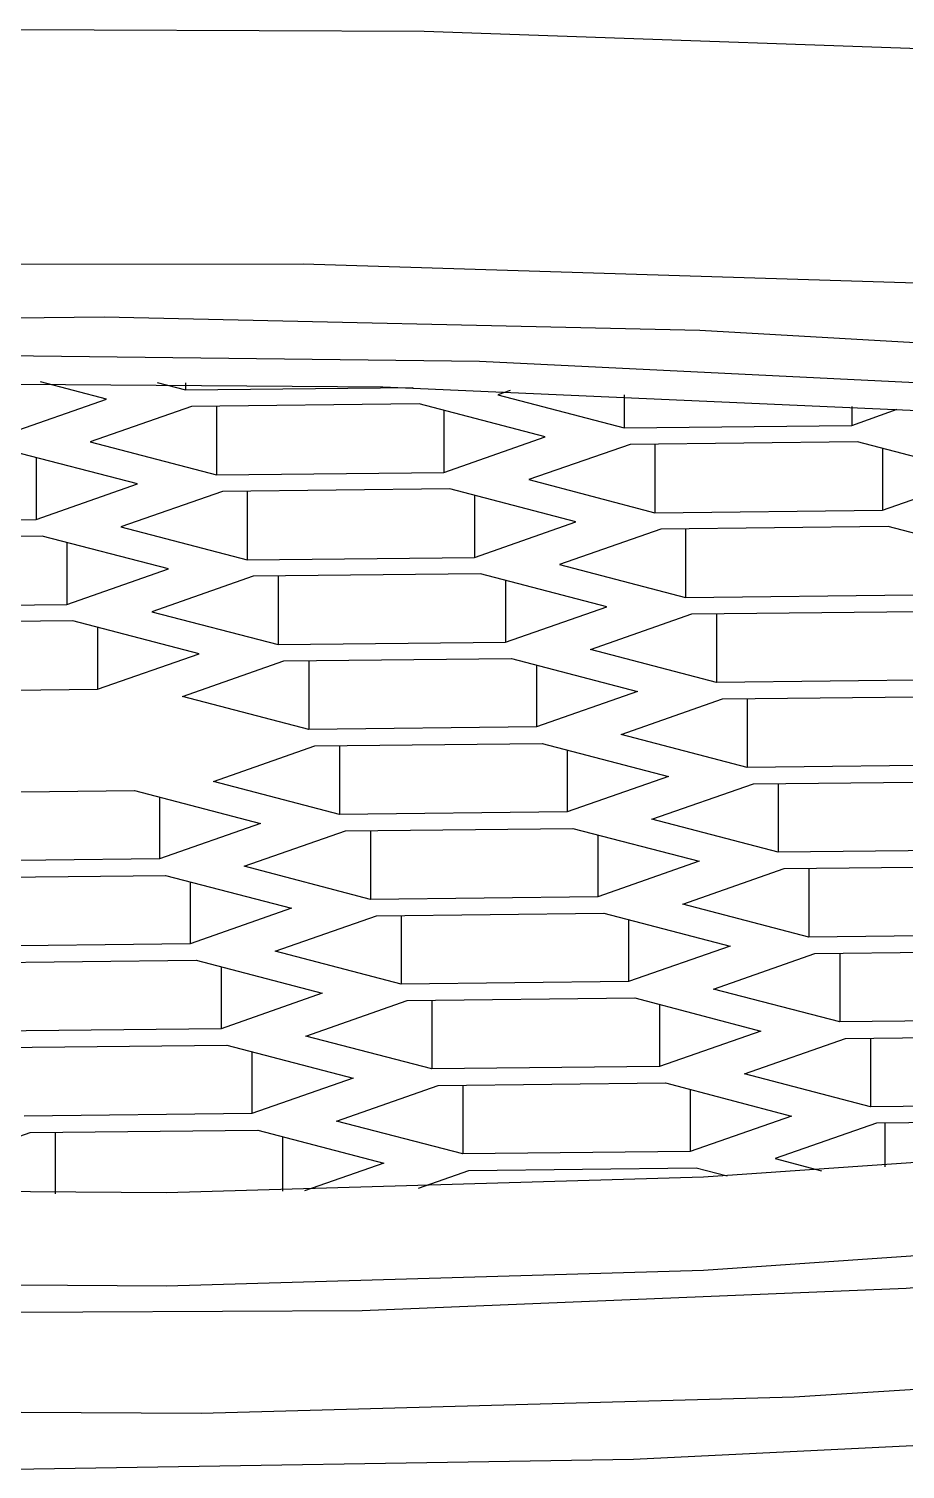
# Model space of a CAD drawing. Extents: x 14808 to 20058, y -13198 to -11680.
# Drawn here: x 19306.915 to 19307.609, y -12034.173 to -12033.034 of the extents above; entities that cross this region are included whole.
import ezdxf

# ---------------------------------------------------------------- set-up
doc = ezdxf.new("R2010")
doc.units = 0
doc.header["$LTSCALE"] = 7
doc.header["$MEASUREMENT"] = 0
doc.layers.add('Layer 5', color=7, linetype='CONTINUOUS')

# ---------------------------------------------------------------- blocks, each defined once
blk = doc.blocks.new('block 97')
at = {"layer": 'Layer 5', "color": 9, "lineweight": 25, "true_color": 0xc4c4c4}
blk.add_lwpolyline([(111.4468, 57.0019), (110.1418, 57.2857), (108.5729, 57.5262), (106.7869, 57.715), (104.8391, 57.848), (102.7886, 57.9196), (100.6974, 57.9286), (98.6296, 57.8742), (96.6473, 57.7584), (94.8104, 57.5841), (93.1761, 57.3574), (91.7932, 57.0852), (90.7032, 56.7752), (89.9404, 56.4369), (89.527, 56.0806), (89.4767, 55.7175), (89.7895, 55.3586), (90.0259, 55.2125)], dxfattribs=at)
blk = doc.blocks.new('block 99')
at = {"layer": 'Layer 5', "color": 9, "lineweight": 25, "true_color": 0xc4c4c4}
for points in [[(110.6144, 56.3376), (109.3797, 56.6043), (107.8907, 56.8289), (106.1944, 57.0039), (104.3457, 57.1231), (102.4048, 57.1831), (100.4328, 57.1817), (98.4932, 57.1197)], [(97.6195, 53.4899), (99.5219, 53.3997), (101.487, 53.37), (103.4507, 53.4017), (105.3496, 53.4941), (107.1239, 53.6436), (108.7155, 53.8455), (110.0742, 54.0935), (111.1553, 54.3801), (111.925, 54.6957), (112.3577, 55.0299), (112.4403, 55.3716), (112.1696, 55.7106), (111.5543, 56.0365), (110.6144, 56.3376)]]:
    blk.add_lwpolyline(points, dxfattribs=at)
blk = doc.blocks.new('block 100')
at = {"layer": 'Layer 5', "color": 9, "lineweight": 25, "true_color": 0xc4c4c4}
for points in [[(109.7814, 56.2412), (108.5832, 56.4975), (107.1273, 56.7097), (105.4668, 56.8703), (103.6609, 56.9736), (101.775, 57.0156), (99.8775, 56.995), (98.0371, 56.9123)], [(98.3272, 53.6305), (100.1813, 53.5575), (102.0816, 53.5471), (103.9592, 53.5988), (105.7458, 53.7118), (107.3774, 53.8813), (108.7954, 54.1011), (109.9475, 54.3636), (110.7922, 54.6599), (111.3, 54.9775), (111.4516, 55.3069), (111.2414, 55.6348), (110.6785, 55.9504), (109.7814, 56.2412)]]:
    blk.add_lwpolyline(points, dxfattribs=at)
blk = doc.blocks.new('block 101')
at = {"layer": 'Layer 5', "color": 9, "lineweight": 25, "true_color": 0xc4c4c4}
blk.add_lwpolyline([(108.7403, 56.2198), (107.6158, 56.4568), (106.2399, 56.6505), (104.6675, 56.7917), (102.9636, 56.8751), (101.1976, 56.8971), (99.442, 56.8572), (97.7691, 56.7566), (96.247, 56.5995), (94.9379, 56.3928), (93.8954, 56.144), (93.1623, 55.8643), (92.866, 55.6707)], dxfattribs=at)
blk = doc.blocks.new('block 102')
at = {"layer": 'Layer 5', "color": 9, "lineweight": 25, "true_color": 0xc4c4c4}
blk.add_lwpolyline([(92.9383, 55.0285), (93.0493, 54.9548), (93.7128, 54.6702), (94.6926, 54.4139), (95.9494, 54.1976), (97.4314, 54.0294), (99.0782, 53.9164), (100.8214, 53.8634), (102.5915, 53.8723), (104.3147, 53.9426), (105.9201, 54.0722), (107.3437, 54.2547), (108.5253, 54.4842), (109.4176, 54.7495), (109.6112, 54.8294)], dxfattribs=at)
blk = doc.blocks.new('block 104')
at = {"layer": 'Layer 5', "color": 9, "lineweight": 25, "true_color": 0xc4c4c4}
blk.add_lwpolyline([(97.6299, 56.6484), (99.2332, 56.7586), (100.9337, 56.8082), (102.657, 56.7958), (104.3271, 56.7214), (105.8726, 56.5884), (107.2245, 56.4024), (108.3234, 56.1716), (109.1227, 55.9063), (109.5871, 55.6176), (109.6953, 55.3186), (109.4438, 55.0223), (108.843, 54.7419), (107.919, 54.489), (106.7125, 54.2747), (105.2759, 54.1094), (103.6726, 53.9991), (101.9721, 53.9488), (100.2481, 53.9612), (98.578, 54.0356)], dxfattribs=at)
blk = doc.blocks.new('block 106')
at = {"layer": 'Layer 5', "color": 9, "lineweight": 25, "true_color": 0xc4c4c4}
blk.add_lwpolyline([(109.6574, 55.5239), (109.4438, 55.3179), (108.843, 55.0375), (107.919, 54.7846), (106.7125, 54.5703), (105.2759, 54.4043), (103.6726, 54.294), (101.9721, 54.2444), (100.2481, 54.2568), (98.578, 54.3312), (97.0332, 54.4642), (95.6813, 54.6502), (94.5817, 54.8811)], dxfattribs=at)
blk = doc.blocks.new('block 133')
at = {"layer": 'Layer 5', "color": 9, "lineweight": 25, "true_color": 0xc4c4c4}
blk.add_lwpolyline([(104.9404, 54.4725), (104.2203, 54.4649)], dxfattribs=at)
blk = doc.blocks.new('block 134')
at = {"layer": 'Layer 5', "color": 9, "lineweight": 25, "true_color": 0xc4c4c4}
blk.add_lwpolyline([(104.2203, 54.4649), (103.8993, 54.3526)], dxfattribs=at)
blk = doc.blocks.new('block 135')
at = {"layer": 'Layer 5', "color": 9, "lineweight": 25, "true_color": 0xc4c4c4}
blk.add_lwpolyline([(103.8993, 54.3526), (104.046, 54.314)], dxfattribs=at)
blk = doc.blocks.new('block 136')
at = {"layer": 'Layer 5', "color": 9, "lineweight": 25, "true_color": 0xc4c4c4}
blk.add_lwpolyline([(103.6498, 54.3236), (103.7477, 54.2981)], dxfattribs=at)
blk = doc.blocks.new('block 137')
at = {"layer": 'Layer 5', "color": 9, "lineweight": 25, "true_color": 0xc4c4c4}
blk.add_lwpolyline([(102.9291, 54.3154), (103.6498, 54.3236)], dxfattribs=at)
blk = doc.blocks.new('block 138')
at = {"layer": 'Layer 5', "color": 9, "lineweight": 25, "true_color": 0xc4c4c4}
blk.add_lwpolyline([(102.77, 54.2596), (102.9291, 54.3154)], dxfattribs=at)
blk = doc.blocks.new('block 195')
at = {"layer": 'Layer 5', "color": 9, "lineweight": 25, "true_color": 0xc4c4c4}
blk.add_lwpolyline([(102.0231, 55.8154), (102.3441, 55.9277)], dxfattribs=at)
blk = doc.blocks.new('block 196')
at = {"layer": 'Layer 5', "color": 9, "lineweight": 25, "true_color": 0xc4c4c4}
blk.add_lwpolyline([(102.4227, 55.7106), (102.0231, 55.8154)], dxfattribs=at)
blk = doc.blocks.new('block 197')
at = {"layer": 'Layer 5', "color": 9, "lineweight": 25, "true_color": 0xc4c4c4}
blk.add_lwpolyline([(103.1434, 55.7189), (102.4227, 55.7106)], dxfattribs=at)
blk = doc.blocks.new('block 198')
at = {"layer": 'Layer 5', "color": 9, "lineweight": 25, "true_color": 0xc4c4c4}
blk.add_lwpolyline([(103.4638, 55.8312), (103.1434, 55.7189)], dxfattribs=at)
blk = doc.blocks.new('block 199')
at = {"layer": 'Layer 5', "color": 9, "lineweight": 25, "true_color": 0xc4c4c4}
blk.add_lwpolyline([(103.0642, 55.9353), (103.4638, 55.8312)], dxfattribs=at)
blk = doc.blocks.new('block 200')
at = {"layer": 'Layer 5', "color": 9, "lineweight": 25, "true_color": 0xc4c4c4}
blk.add_lwpolyline([(102.3441, 55.9277), (103.0642, 55.9353)], dxfattribs=at)
blk = doc.blocks.new('block 201')
at = {"layer": 'Layer 5', "color": 9, "lineweight": 25, "true_color": 0xc4c4c4}
blk.add_lwpolyline([(103.3143, 55.9642), (103.6354, 56.0765)], dxfattribs=at)
blk = doc.blocks.new('block 202')
at = {"layer": 'Layer 5', "color": 9, "lineweight": 25, "true_color": 0xc4c4c4}
blk.add_lwpolyline([(103.7139, 55.8595), (103.3143, 55.9642)], dxfattribs=at)
blk = doc.blocks.new('block 203')
at = {"layer": 'Layer 5', "color": 9, "lineweight": 25, "true_color": 0xc4c4c4}
blk.add_lwpolyline([(104.4339, 55.8677), (103.7139, 55.8595)], dxfattribs=at)
blk = doc.blocks.new('block 206')
at = {"layer": 'Layer 5', "color": 9, "lineweight": 25, "true_color": 0xc4c4c4}
blk.add_lwpolyline([(103.6354, 56.0765), (104.3554, 56.0841)], dxfattribs=at)
blk = doc.blocks.new('block 242')
at = {"layer": 'Layer 5', "color": 9, "lineweight": 25, "true_color": 0xc4c4c4}
blk.add_lwpolyline([(103.4121, 55.6955), (103.7325, 55.8078)], dxfattribs=at)
blk = doc.blocks.new('block 243')
at = {"layer": 'Layer 5', "color": 9, "lineweight": 25, "true_color": 0xc4c4c4}
blk.add_lwpolyline([(103.8111, 55.5907), (103.4121, 55.6955)], dxfattribs=at)
blk = doc.blocks.new('block 244')
at = {"layer": 'Layer 5', "color": 9, "lineweight": 25, "true_color": 0xc4c4c4}
blk.add_lwpolyline([(104.5318, 55.599), (103.8111, 55.5907)], dxfattribs=at)
blk = doc.blocks.new('block 247')
at = {"layer": 'Layer 5', "color": 9, "lineweight": 25, "true_color": 0xc4c4c4}
blk.add_lwpolyline([(103.7325, 55.8078), (104.4532, 55.8154)], dxfattribs=at)
blk = doc.blocks.new('block 265')
at = {"layer": 'Layer 5', "color": 9, "lineweight": 25, "true_color": 0xc4c4c4}
blk.add_lwpolyline([(103.5093, 55.4268), (103.8304, 55.5391)], dxfattribs=at)
blk = doc.blocks.new('block 266')
at = {"layer": 'Layer 5', "color": 9, "lineweight": 25, "true_color": 0xc4c4c4}
blk.add_lwpolyline([(103.9089, 55.3227), (103.5093, 55.4268)], dxfattribs=at)
blk = doc.blocks.new('block 267')
at = {"layer": 'Layer 5', "color": 9, "lineweight": 25, "true_color": 0xc4c4c4}
blk.add_lwpolyline([(104.6289, 55.3303), (103.9089, 55.3227)], dxfattribs=at)
blk = doc.blocks.new('block 270')
at = {"layer": 'Layer 5', "color": 9, "lineweight": 25, "true_color": 0xc4c4c4}
blk.add_lwpolyline([(103.8304, 55.5391), (104.5504, 55.5467)], dxfattribs=at)
blk = doc.blocks.new('block 271')
at = {"layer": 'Layer 5', "color": 9, "lineweight": 25, "true_color": 0xc4c4c4}
blk.add_lwpolyline([(102.1209, 55.5467), (102.442, 55.659)], dxfattribs=at)
blk = doc.blocks.new('block 272')
at = {"layer": 'Layer 5', "color": 9, "lineweight": 25, "true_color": 0xc4c4c4}
blk.add_lwpolyline([(102.5205, 55.4419), (102.1209, 55.5467)], dxfattribs=at)
blk = doc.blocks.new('block 273')
at = {"layer": 'Layer 5', "color": 9, "lineweight": 25, "true_color": 0xc4c4c4}
blk.add_lwpolyline([(103.2406, 55.4502), (102.5205, 55.4419)], dxfattribs=at)
blk = doc.blocks.new('block 274')
at = {"layer": 'Layer 5', "color": 9, "lineweight": 25, "true_color": 0xc4c4c4}
blk.add_lwpolyline([(103.5616, 55.5625), (103.2406, 55.4502)], dxfattribs=at)
blk = doc.blocks.new('block 275')
at = {"layer": 'Layer 5', "color": 9, "lineweight": 25, "true_color": 0xc4c4c4}
blk.add_lwpolyline([(103.162, 55.6665), (103.5616, 55.5625)], dxfattribs=at)
blk = doc.blocks.new('block 276')
at = {"layer": 'Layer 5', "color": 9, "lineweight": 25, "true_color": 0xc4c4c4}
blk.add_lwpolyline([(102.442, 55.659), (103.162, 55.6665)], dxfattribs=at)
blk = doc.blocks.new('block 289')
at = {"layer": 'Layer 5', "color": 9, "lineweight": 25, "true_color": 0xc4c4c4}
blk.add_lwpolyline([(103.6071, 55.158), (103.9275, 55.2704)], dxfattribs=at)
blk = doc.blocks.new('block 290')
at = {"layer": 'Layer 5', "color": 9, "lineweight": 25, "true_color": 0xc4c4c4}
blk.add_lwpolyline([(104.0061, 55.054), (103.6071, 55.158)], dxfattribs=at)
blk = doc.blocks.new('block 291')
at = {"layer": 'Layer 5', "color": 9, "lineweight": 25, "true_color": 0xc4c4c4}
blk.add_lwpolyline([(104.7268, 55.0616), (104.0061, 55.054)], dxfattribs=at)
blk = doc.blocks.new('block 294')
at = {"layer": 'Layer 5', "color": 9, "lineweight": 25, "true_color": 0xc4c4c4}
blk.add_lwpolyline([(103.9275, 55.2704), (104.6482, 55.2786)], dxfattribs=at)
blk = doc.blocks.new('block 295')
at = {"layer": 'Layer 5', "color": 9, "lineweight": 25, "true_color": 0xc4c4c4}
blk.add_lwpolyline([(102.2187, 55.2779), (102.5391, 55.3902)], dxfattribs=at)
blk = doc.blocks.new('block 296')
at = {"layer": 'Layer 5', "color": 9, "lineweight": 25, "true_color": 0xc4c4c4}
blk.add_lwpolyline([(102.6177, 55.1732), (102.2187, 55.2779)], dxfattribs=at)
blk = doc.blocks.new('block 297')
at = {"layer": 'Layer 5', "color": 9, "lineweight": 25, "true_color": 0xc4c4c4}
blk.add_lwpolyline([(103.3384, 55.1815), (102.6177, 55.1732)], dxfattribs=at)
blk = doc.blocks.new('block 298')
at = {"layer": 'Layer 5', "color": 9, "lineweight": 25, "true_color": 0xc4c4c4}
blk.add_lwpolyline([(103.6588, 55.2938), (103.3384, 55.1815)], dxfattribs=at)
blk = doc.blocks.new('block 299')
at = {"layer": 'Layer 5', "color": 9, "lineweight": 25, "true_color": 0xc4c4c4}
blk.add_lwpolyline([(103.2592, 55.3978), (103.6588, 55.2938)], dxfattribs=at)
blk = doc.blocks.new('block 300')
at = {"layer": 'Layer 5', "color": 9, "lineweight": 25, "true_color": 0xc4c4c4}
blk.add_lwpolyline([(102.5391, 55.3902), (103.2592, 55.3978)], dxfattribs=at)
blk = doc.blocks.new('block 303')
at = {"layer": 'Layer 5', "color": 9, "lineweight": 25, "true_color": 0xc4c4c4}
blk.add_lwpolyline([(101.95, 55.3014), (101.2293, 55.2931)], dxfattribs=at)
blk = doc.blocks.new('block 304')
at = {"layer": 'Layer 5', "color": 9, "lineweight": 25, "true_color": 0xc4c4c4}
blk.add_lwpolyline([(102.2704, 55.413), (101.95, 55.3014)], dxfattribs=at)
blk = doc.blocks.new('block 305')
at = {"layer": 'Layer 5', "color": 9, "lineweight": 25, "true_color": 0xc4c4c4}
blk.add_lwpolyline([(101.8708, 55.5177), (102.2704, 55.413)], dxfattribs=at)
blk = doc.blocks.new('block 306')
at = {"layer": 'Layer 5', "color": 9, "lineweight": 25, "true_color": 0xc4c4c4}
blk.add_lwpolyline([(101.1508, 55.5094), (101.8708, 55.5177)], dxfattribs=at)
blk = doc.blocks.new('block 313')
at = {"layer": 'Layer 5', "color": 9, "lineweight": 25, "true_color": 0xc4c4c4}
blk.add_lwpolyline([(103.7043, 54.8893), (104.0253, 55.0016)], dxfattribs=at)
blk = doc.blocks.new('block 314')
at = {"layer": 'Layer 5', "color": 9, "lineweight": 25, "true_color": 0xc4c4c4}
blk.add_lwpolyline([(104.1039, 54.7853), (103.7043, 54.8893)], dxfattribs=at)
blk = doc.blocks.new('block 315')
at = {"layer": 'Layer 5', "color": 9, "lineweight": 25, "true_color": 0xc4c4c4}
blk.add_lwpolyline([(104.8239, 54.7929), (104.1039, 54.7853)], dxfattribs=at)
blk = doc.blocks.new('block 318')
at = {"layer": 'Layer 5', "color": 9, "lineweight": 25, "true_color": 0xc4c4c4}
blk.add_lwpolyline([(104.0253, 55.0016), (104.7454, 55.0099)], dxfattribs=at)
blk = doc.blocks.new('block 319')
at = {"layer": 'Layer 5', "color": 9, "lineweight": 25, "true_color": 0xc4c4c4}
blk.add_lwpolyline([(102.3159, 55.0092), (102.637, 55.1215)], dxfattribs=at)
blk = doc.blocks.new('block 320')
at = {"layer": 'Layer 5', "color": 9, "lineweight": 25, "true_color": 0xc4c4c4}
blk.add_lwpolyline([(102.7155, 54.9052), (102.3159, 55.0092)], dxfattribs=at)
blk = doc.blocks.new('block 321')
at = {"layer": 'Layer 5', "color": 9, "lineweight": 25, "true_color": 0xc4c4c4}
blk.add_lwpolyline([(103.4355, 54.9128), (102.7155, 54.9052)], dxfattribs=at)
blk = doc.blocks.new('block 322')
at = {"layer": 'Layer 5', "color": 9, "lineweight": 25, "true_color": 0xc4c4c4}
blk.add_lwpolyline([(103.7566, 55.0251), (103.4355, 54.9128)], dxfattribs=at)
blk = doc.blocks.new('block 323')
at = {"layer": 'Layer 5', "color": 9, "lineweight": 25, "true_color": 0xc4c4c4}
blk.add_lwpolyline([(103.357, 55.1291), (103.7566, 55.0251)], dxfattribs=at)
blk = doc.blocks.new('block 324')
at = {"layer": 'Layer 5', "color": 9, "lineweight": 25, "true_color": 0xc4c4c4}
blk.add_lwpolyline([(102.637, 55.1215), (103.357, 55.1291)], dxfattribs=at)
blk = doc.blocks.new('block 327')
at = {"layer": 'Layer 5', "color": 9, "lineweight": 25, "true_color": 0xc4c4c4}
blk.add_lwpolyline([(102.0472, 55.0326), (101.3271, 55.0244)], dxfattribs=at)
blk = doc.blocks.new('block 328')
at = {"layer": 'Layer 5', "color": 9, "lineweight": 25, "true_color": 0xc4c4c4}
blk.add_lwpolyline([(102.3683, 55.145), (102.0472, 55.0326)], dxfattribs=at)
blk = doc.blocks.new('block 329')
at = {"layer": 'Layer 5', "color": 9, "lineweight": 25, "true_color": 0xc4c4c4}
blk.add_lwpolyline([(101.9686, 55.249), (102.3683, 55.145)], dxfattribs=at)
blk = doc.blocks.new('block 330')
at = {"layer": 'Layer 5', "color": 9, "lineweight": 25, "true_color": 0xc4c4c4}
blk.add_lwpolyline([(101.2479, 55.2414), (101.9686, 55.249)], dxfattribs=at)
blk = doc.blocks.new('block 337')
at = {"layer": 'Layer 5', "color": 9, "lineweight": 25, "true_color": 0xc4c4c4}
blk.add_lwpolyline([(103.8021, 54.6213), (104.1225, 54.7329)], dxfattribs=at)
blk = doc.blocks.new('block 338')
at = {"layer": 'Layer 5', "color": 9, "lineweight": 25, "true_color": 0xc4c4c4}
blk.add_lwpolyline([(104.201, 54.5166), (103.8021, 54.6213)], dxfattribs=at)
blk = doc.blocks.new('block 339')
at = {"layer": 'Layer 5', "color": 9, "lineweight": 25, "true_color": 0xc4c4c4}
blk.add_lwpolyline([(104.9218, 54.5241), (104.201, 54.5166)], dxfattribs=at)
blk = doc.blocks.new('block 342')
at = {"layer": 'Layer 5', "color": 9, "lineweight": 25, "true_color": 0xc4c4c4}
blk.add_lwpolyline([(104.1225, 54.7329), (104.8432, 54.7412)], dxfattribs=at)
blk = doc.blocks.new('block 343')
at = {"layer": 'Layer 5', "color": 9, "lineweight": 25, "true_color": 0xc4c4c4}
blk.add_lwpolyline([(102.4137, 54.7405), (102.7341, 54.8528)], dxfattribs=at)
blk = doc.blocks.new('block 344')
at = {"layer": 'Layer 5', "color": 9, "lineweight": 25, "true_color": 0xc4c4c4}
blk.add_lwpolyline([(102.8127, 54.6365), (102.4137, 54.7405)], dxfattribs=at)
blk = doc.blocks.new('block 345')
at = {"layer": 'Layer 5', "color": 9, "lineweight": 25, "true_color": 0xc4c4c4}
blk.add_lwpolyline([(103.5334, 54.644), (102.8127, 54.6365)], dxfattribs=at)
blk = doc.blocks.new('block 346')
at = {"layer": 'Layer 5', "color": 9, "lineweight": 25, "true_color": 0xc4c4c4}
blk.add_lwpolyline([(103.8538, 54.7563), (103.5334, 54.644)], dxfattribs=at)
blk = doc.blocks.new('block 347')
at = {"layer": 'Layer 5', "color": 9, "lineweight": 25, "true_color": 0xc4c4c4}
blk.add_lwpolyline([(103.4548, 54.8611), (103.8538, 54.7563)], dxfattribs=at)
blk = doc.blocks.new('block 348')
at = {"layer": 'Layer 5', "color": 9, "lineweight": 25, "true_color": 0xc4c4c4}
blk.add_lwpolyline([(102.7341, 54.8528), (103.4548, 54.8611)], dxfattribs=at)
blk = doc.blocks.new('block 351')
at = {"layer": 'Layer 5', "color": 9, "lineweight": 25, "true_color": 0xc4c4c4}
blk.add_lwpolyline([(102.145, 54.7639), (101.4243, 54.7557)], dxfattribs=at)
blk = doc.blocks.new('block 352')
at = {"layer": 'Layer 5', "color": 9, "lineweight": 25, "true_color": 0xc4c4c4}
blk.add_lwpolyline([(102.4654, 54.8762), (102.145, 54.7639)], dxfattribs=at)
blk = doc.blocks.new('block 353')
at = {"layer": 'Layer 5', "color": 9, "lineweight": 25, "true_color": 0xc4c4c4}
blk.add_lwpolyline([(102.0658, 54.9803), (102.4654, 54.8762)], dxfattribs=at)
blk = doc.blocks.new('block 354')
at = {"layer": 'Layer 5', "color": 9, "lineweight": 25, "true_color": 0xc4c4c4}
blk.add_lwpolyline([(101.3458, 54.9727), (102.0658, 54.9803)], dxfattribs=at)
blk = doc.blocks.new('block 355')
at = {"layer": 'Layer 5', "color": 9, "lineweight": 25, "true_color": 0xc4c4c4}
blk.add_lwpolyline([(102.5109, 54.4718), (102.832, 54.5841)], dxfattribs=at)
blk = doc.blocks.new('block 356')
at = {"layer": 'Layer 5', "color": 9, "lineweight": 25, "true_color": 0xc4c4c4}
blk.add_lwpolyline([(102.9105, 54.3677), (102.5109, 54.4718)], dxfattribs=at)
blk = doc.blocks.new('block 357')
at = {"layer": 'Layer 5', "color": 9, "lineweight": 25, "true_color": 0xc4c4c4}
blk.add_lwpolyline([(103.6305, 54.3753), (102.9105, 54.3677)], dxfattribs=at)
blk = doc.blocks.new('block 358')
at = {"layer": 'Layer 5', "color": 9, "lineweight": 25, "true_color": 0xc4c4c4}
blk.add_lwpolyline([(103.9516, 54.4876), (103.6305, 54.3753)], dxfattribs=at)
blk = doc.blocks.new('block 359')
at = {"layer": 'Layer 5', "color": 9, "lineweight": 25, "true_color": 0xc4c4c4}
blk.add_lwpolyline([(103.552, 54.5924), (103.9516, 54.4876)], dxfattribs=at)
blk = doc.blocks.new('block 360')
at = {"layer": 'Layer 5', "color": 9, "lineweight": 25, "true_color": 0xc4c4c4}
blk.add_lwpolyline([(102.832, 54.5841), (103.552, 54.5924)], dxfattribs=at)
blk = doc.blocks.new('block 363')
at = {"layer": 'Layer 5', "color": 9, "lineweight": 25, "true_color": 0xc4c4c4}
blk.add_lwpolyline([(102.2422, 54.4952), (101.5221, 54.4869)], dxfattribs=at)
blk = doc.blocks.new('block 364')
at = {"layer": 'Layer 5', "color": 9, "lineweight": 25, "true_color": 0xc4c4c4}
blk.add_lwpolyline([(102.5632, 54.6075), (102.2422, 54.4952)], dxfattribs=at)
blk = doc.blocks.new('block 365')
at = {"layer": 'Layer 5', "color": 9, "lineweight": 25, "true_color": 0xc4c4c4}
blk.add_lwpolyline([(102.1636, 54.7116), (102.5632, 54.6075)], dxfattribs=at)
blk = doc.blocks.new('block 366')
at = {"layer": 'Layer 5', "color": 9, "lineweight": 25, "true_color": 0xc4c4c4}
blk.add_lwpolyline([(101.4436, 54.704), (102.1636, 54.7116)], dxfattribs=at)
blk = doc.blocks.new('block 379')
at = {"layer": 'Layer 5', "color": 9, "lineweight": 25, "true_color": 0xc4c4c4}
blk.add_lwpolyline([(101.2197, 54.323), (101.5407, 54.4353)], dxfattribs=at)
blk = doc.blocks.new('block 381')
at = {"layer": 'Layer 5', "color": 9, "lineweight": 25, "true_color": 0xc4c4c4}
blk.add_lwpolyline([(102.6604, 54.3388), (102.4096, 54.2513)], dxfattribs=at)
blk = doc.blocks.new('block 382')
at = {"layer": 'Layer 5', "color": 9, "lineweight": 25, "true_color": 0xc4c4c4}
blk.add_lwpolyline([(102.2615, 54.4428), (102.6604, 54.3388)], dxfattribs=at)
blk = doc.blocks.new('block 383')
at = {"layer": 'Layer 5', "color": 9, "lineweight": 25, "true_color": 0xc4c4c4}
blk.add_lwpolyline([(101.5407, 54.4353), (102.2615, 54.4428)], dxfattribs=at)
blk = doc.blocks.new('block 406')
at = {"layer": 'Layer 5', "color": 9, "lineweight": 25, "true_color": 0xc4c4c4}
blk.add_lwpolyline([(101.9431, 56.8089), (102.0327, 56.7855)], dxfattribs=at)
blk = doc.blocks.new('block 407')
at = {"layer": 'Layer 5', "color": 9, "lineweight": 25, "true_color": 0xc4c4c4}
blk.add_lwpolyline([(102.0327, 56.7855), (102.7527, 56.7931)], dxfattribs=at)
blk = doc.blocks.new('block 408')
at = {"layer": 'Layer 5', "color": 9, "lineweight": 25, "true_color": 0xc4c4c4}
blk.add_lwpolyline([(102.7527, 56.7931), (102.7534, 56.7931)], dxfattribs=at)
blk = doc.blocks.new('block 412')
at = {"layer": 'Layer 5', "color": 9, "lineweight": 25, "true_color": 0xc4c4c4}
blk.add_lwpolyline([(101.4622, 56.6443), (101.7826, 56.7566)], dxfattribs=at)
blk = doc.blocks.new('block 413')
at = {"layer": 'Layer 5', "color": 9, "lineweight": 25, "true_color": 0xc4c4c4}
blk.add_lwpolyline([(101.7826, 56.7566), (101.5738, 56.811)], dxfattribs=at)
blk = doc.blocks.new('block 437')
at = {"layer": 'Layer 5', "color": 9, "lineweight": 25, "true_color": 0xc4c4c4}
blk.add_lwpolyline([(103.0607, 56.7834), (103.0214, 56.7697)], dxfattribs=at)
blk = doc.blocks.new('block 438')
at = {"layer": 'Layer 5', "color": 9, "lineweight": 25, "true_color": 0xc4c4c4}
blk.add_lwpolyline([(103.0214, 56.7697), (103.4211, 56.6656)], dxfattribs=at)
blk = doc.blocks.new('block 439')
at = {"layer": 'Layer 5', "color": 9, "lineweight": 25, "true_color": 0xc4c4c4}
blk.add_lwpolyline([(103.4211, 56.6656), (104.1418, 56.6732)], dxfattribs=at)
blk = doc.blocks.new('block 440')
at = {"layer": 'Layer 5', "color": 9, "lineweight": 25, "true_color": 0xc4c4c4}
blk.add_lwpolyline([(104.1418, 56.6732), (104.2858, 56.7242)], dxfattribs=at)
blk = doc.blocks.new('block 441')
at = {"layer": 'Layer 5', "color": 9, "lineweight": 25, "true_color": 0xc4c4c4}
blk.add_lwpolyline([(102.0513, 56.7331), (101.7309, 56.6208)], dxfattribs=at)
blk = doc.blocks.new('block 442')
at = {"layer": 'Layer 5', "color": 9, "lineweight": 25, "true_color": 0xc4c4c4}
blk.add_lwpolyline([(101.7309, 56.6208), (102.1305, 56.5168)], dxfattribs=at)
blk = doc.blocks.new('block 443')
at = {"layer": 'Layer 5', "color": 9, "lineweight": 25, "true_color": 0xc4c4c4}
blk.add_lwpolyline([(102.1305, 56.5168), (102.8506, 56.5244)], dxfattribs=at)
blk = doc.blocks.new('block 444')
at = {"layer": 'Layer 5', "color": 9, "lineweight": 25, "true_color": 0xc4c4c4}
blk.add_lwpolyline([(102.8506, 56.5244), (103.1717, 56.6367)], dxfattribs=at)
blk = doc.blocks.new('block 445')
at = {"layer": 'Layer 5', "color": 9, "lineweight": 25, "true_color": 0xc4c4c4}
blk.add_lwpolyline([(103.1717, 56.6367), (102.772, 56.7414)], dxfattribs=at)
blk = doc.blocks.new('block 446')
at = {"layer": 'Layer 5', "color": 9, "lineweight": 25, "true_color": 0xc4c4c4}
blk.add_lwpolyline([(102.772, 56.7414), (102.0513, 56.7331)], dxfattribs=at)
blk = doc.blocks.new('block 449')
at = {"layer": 'Layer 5', "color": 9, "lineweight": 25, "true_color": 0xc4c4c4}
blk.add_lwpolyline([(100.8393, 56.368), (101.5593, 56.3755)], dxfattribs=at)
blk = doc.blocks.new('block 450')
at = {"layer": 'Layer 5', "color": 9, "lineweight": 25, "true_color": 0xc4c4c4}
blk.add_lwpolyline([(101.5593, 56.3755), (101.8804, 56.4879)], dxfattribs=at)
blk = doc.blocks.new('block 451')
at = {"layer": 'Layer 5', "color": 9, "lineweight": 25, "true_color": 0xc4c4c4}
blk.add_lwpolyline([(101.8804, 56.4879), (101.4808, 56.5919)], dxfattribs=at)
blk = doc.blocks.new('block 475')
at = {"layer": 'Layer 5', "color": 9, "lineweight": 25, "true_color": 0xc4c4c4}
blk.add_lwpolyline([(103.4404, 56.6133), (103.1193, 56.5016)], dxfattribs=at)
blk = doc.blocks.new('block 476')
at = {"layer": 'Layer 5', "color": 9, "lineweight": 25, "true_color": 0xc4c4c4}
blk.add_lwpolyline([(103.1193, 56.5016), (103.5189, 56.3969)], dxfattribs=at)
blk = doc.blocks.new('block 477')
at = {"layer": 'Layer 5', "color": 9, "lineweight": 25, "true_color": 0xc4c4c4}
blk.add_lwpolyline([(103.5189, 56.3969), (104.2389, 56.4052)], dxfattribs=at)
blk = doc.blocks.new('block 478')
at = {"layer": 'Layer 5', "color": 9, "lineweight": 25, "true_color": 0xc4c4c4}
blk.add_lwpolyline([(104.2389, 56.4052), (104.56, 56.5168)], dxfattribs=at)
blk = doc.blocks.new('block 479')
at = {"layer": 'Layer 5', "color": 9, "lineweight": 25, "true_color": 0xc4c4c4}
blk.add_lwpolyline([(104.56, 56.5168), (104.1604, 56.6215)], dxfattribs=at)
blk = doc.blocks.new('block 480')
at = {"layer": 'Layer 5', "color": 9, "lineweight": 25, "true_color": 0xc4c4c4}
blk.add_lwpolyline([(104.1604, 56.6215), (103.4404, 56.6133)], dxfattribs=at)
blk = doc.blocks.new('block 481')
at = {"layer": 'Layer 5', "color": 9, "lineweight": 25, "true_color": 0xc4c4c4}
blk.add_lwpolyline([(102.1491, 56.4644), (101.8281, 56.3521)], dxfattribs=at)
blk = doc.blocks.new('block 482')
at = {"layer": 'Layer 5', "color": 9, "lineweight": 25, "true_color": 0xc4c4c4}
blk.add_lwpolyline([(101.8281, 56.3521), (102.2277, 56.2481)], dxfattribs=at)
blk = doc.blocks.new('block 483')
at = {"layer": 'Layer 5', "color": 9, "lineweight": 25, "true_color": 0xc4c4c4}
blk.add_lwpolyline([(102.2277, 56.2481), (102.9477, 56.2557)], dxfattribs=at)
blk = doc.blocks.new('block 484')
at = {"layer": 'Layer 5', "color": 9, "lineweight": 25, "true_color": 0xc4c4c4}
blk.add_lwpolyline([(102.9477, 56.2557), (103.2688, 56.368)], dxfattribs=at)
blk = doc.blocks.new('block 485')
at = {"layer": 'Layer 5', "color": 9, "lineweight": 25, "true_color": 0xc4c4c4}
blk.add_lwpolyline([(103.2688, 56.368), (102.8692, 56.4727)], dxfattribs=at)
blk = doc.blocks.new('block 486')
at = {"layer": 'Layer 5', "color": 9, "lineweight": 25, "true_color": 0xc4c4c4}
blk.add_lwpolyline([(102.8692, 56.4727), (102.1491, 56.4644)], dxfattribs=at)
blk = doc.blocks.new('block 489')
at = {"layer": 'Layer 5', "color": 9, "lineweight": 25, "true_color": 0xc4c4c4}
blk.add_lwpolyline([(100.9365, 56.0992), (101.6572, 56.1068)], dxfattribs=at)
blk = doc.blocks.new('block 490')
at = {"layer": 'Layer 5', "color": 9, "lineweight": 25, "true_color": 0xc4c4c4}
blk.add_lwpolyline([(101.6572, 56.1068), (101.9783, 56.2191)], dxfattribs=at)
blk = doc.blocks.new('block 491')
at = {"layer": 'Layer 5', "color": 9, "lineweight": 25, "true_color": 0xc4c4c4}
blk.add_lwpolyline([(101.9783, 56.2191), (101.5786, 56.3232)], dxfattribs=at)
blk = doc.blocks.new('block 492')
at = {"layer": 'Layer 5', "color": 9, "lineweight": 25, "true_color": 0xc4c4c4}
blk.add_lwpolyline([(101.5786, 56.3232), (100.8579, 56.3156)], dxfattribs=at)
blk = doc.blocks.new('block 533')
at = {"layer": 'Layer 5', "color": 9, "lineweight": 25, "true_color": 0xc4c4c4}
blk.add_lwpolyline([(103.5375, 56.3452), (103.2171, 56.2329)], dxfattribs=at)
blk = doc.blocks.new('block 534')
at = {"layer": 'Layer 5', "color": 9, "lineweight": 25, "true_color": 0xc4c4c4}
blk.add_lwpolyline([(103.2171, 56.2329), (103.6161, 56.1282)], dxfattribs=at)
blk = doc.blocks.new('block 535')
at = {"layer": 'Layer 5', "color": 9, "lineweight": 25, "true_color": 0xc4c4c4}
blk.add_lwpolyline([(103.6161, 56.1282), (104.3368, 56.1365)], dxfattribs=at)
blk = doc.blocks.new('block 537')
at = {"layer": 'Layer 5', "color": 9, "lineweight": 25, "true_color": 0xc4c4c4}
blk.add_lwpolyline([(104.6572, 56.2488), (104.2575, 56.3528)], dxfattribs=at)
blk = doc.blocks.new('block 538')
at = {"layer": 'Layer 5', "color": 9, "lineweight": 25, "true_color": 0xc4c4c4}
blk.add_lwpolyline([(104.2575, 56.3528), (103.5375, 56.3452)], dxfattribs=at)
blk = doc.blocks.new('block 539')
at = {"layer": 'Layer 5', "color": 9, "lineweight": 25, "true_color": 0xc4c4c4}
blk.add_lwpolyline([(102.247, 56.1957), (101.9259, 56.0834)], dxfattribs=at)
blk = doc.blocks.new('block 540')
at = {"layer": 'Layer 5', "color": 9, "lineweight": 25, "true_color": 0xc4c4c4}
blk.add_lwpolyline([(101.9259, 56.0834), (102.3255, 55.9794)], dxfattribs=at)
blk = doc.blocks.new('block 541')
at = {"layer": 'Layer 5', "color": 9, "lineweight": 25, "true_color": 0xc4c4c4}
blk.add_lwpolyline([(102.3255, 55.9794), (103.0456, 55.9869)], dxfattribs=at)
blk = doc.blocks.new('block 542')
at = {"layer": 'Layer 5', "color": 9, "lineweight": 25, "true_color": 0xc4c4c4}
blk.add_lwpolyline([(103.0456, 55.9869), (103.3666, 56.0992)], dxfattribs=at)
blk = doc.blocks.new('block 543')
at = {"layer": 'Layer 5', "color": 9, "lineweight": 25, "true_color": 0xc4c4c4}
blk.add_lwpolyline([(103.3666, 56.0992), (102.967, 56.204)], dxfattribs=at)
blk = doc.blocks.new('block 544')
at = {"layer": 'Layer 5', "color": 9, "lineweight": 25, "true_color": 0xc4c4c4}
blk.add_lwpolyline([(102.967, 56.204), (102.247, 56.1957)], dxfattribs=at)
blk = doc.blocks.new('block 547')
at = {"layer": 'Layer 5', "color": 9, "lineweight": 25, "true_color": 0xc4c4c4}
blk.add_lwpolyline([(101.0343, 55.8305), (101.7543, 55.8381)], dxfattribs=at)
blk = doc.blocks.new('block 548')
at = {"layer": 'Layer 5', "color": 9, "lineweight": 25, "true_color": 0xc4c4c4}
blk.add_lwpolyline([(101.7543, 55.8381), (102.0754, 55.9504)], dxfattribs=at)
blk = doc.blocks.new('block 549')
at = {"layer": 'Layer 5', "color": 9, "lineweight": 25, "true_color": 0xc4c4c4}
blk.add_lwpolyline([(102.0754, 55.9504), (101.6758, 56.0551)], dxfattribs=at)
blk = doc.blocks.new('block 550')
at = {"layer": 'Layer 5', "color": 9, "lineweight": 25, "true_color": 0xc4c4c4}
blk.add_lwpolyline([(101.6758, 56.0551), (100.9558, 56.0469)], dxfattribs=at)
blk = doc.blocks.new('block 656')
at = {"layer": 'Layer 5', "color": 9, "lineweight": 25, "true_color": 0xc4c4c4}
blk.add_lwpolyline([(102.7527, 56.7931), (102.7527, 56.7931)], dxfattribs=at)
blk = doc.blocks.new('block 657')
at = {"layer": 'Layer 5', "color": 9, "lineweight": 25, "true_color": 0xc4c4c4}
blk.add_lwpolyline([(102.0327, 56.8076), (102.0327, 56.7855)], dxfattribs=at)
blk = doc.blocks.new('block 660')
at = {"layer": 'Layer 5', "color": 9, "lineweight": 25, "true_color": 0xc4c4c4}
blk.add_lwpolyline([(104.1418, 56.7331), (104.1418, 56.6732)], dxfattribs=at)
blk = doc.blocks.new('block 661')
at = {"layer": 'Layer 5', "color": 9, "lineweight": 25, "true_color": 0xc4c4c4}
blk.add_lwpolyline([(103.4211, 56.7697), (103.4211, 56.6656)], dxfattribs=at)
blk = doc.blocks.new('block 668')
at = {"layer": 'Layer 5', "color": 9, "lineweight": 25, "true_color": 0xc4c4c4}
blk.add_lwpolyline([(102.8506, 56.7207), (102.8506, 56.5244)], dxfattribs=at)
blk = doc.blocks.new('block 669')
at = {"layer": 'Layer 5', "color": 9, "lineweight": 25, "true_color": 0xc4c4c4}
blk.add_lwpolyline([(102.1305, 56.7338), (102.1305, 56.5168)], dxfattribs=at)
blk = doc.blocks.new('block 676')
at = {"layer": 'Layer 5', "color": 9, "lineweight": 25, "true_color": 0xc4c4c4}
blk.add_lwpolyline([(104.2389, 56.6009), (104.2389, 56.4052)], dxfattribs=at)
blk = doc.blocks.new('block 677')
at = {"layer": 'Layer 5', "color": 9, "lineweight": 25, "true_color": 0xc4c4c4}
blk.add_lwpolyline([(103.5189, 56.6146), (103.5189, 56.3969)], dxfattribs=at)
blk = doc.blocks.new('block 678')
at = {"layer": 'Layer 5', "color": 9, "lineweight": 25, "true_color": 0xc4c4c4}
blk.add_lwpolyline([(101.5593, 56.5719), (101.5593, 56.3755)], dxfattribs=at)
blk = doc.blocks.new('block 685')
at = {"layer": 'Layer 5', "color": 9, "lineweight": 25, "true_color": 0xc4c4c4}
blk.add_lwpolyline([(102.9477, 56.452), (102.9477, 56.2557)], dxfattribs=at)
blk = doc.blocks.new('block 686')
at = {"layer": 'Layer 5', "color": 9, "lineweight": 25, "true_color": 0xc4c4c4}
blk.add_lwpolyline([(102.2277, 56.4658), (102.2277, 56.2481)], dxfattribs=at)
blk = doc.blocks.new('block 695')
at = {"layer": 'Layer 5', "color": 9, "lineweight": 25, "true_color": 0xc4c4c4}
blk.add_lwpolyline([(103.6161, 56.3459), (103.6161, 56.1282)], dxfattribs=at)
blk = doc.blocks.new('block 696')
at = {"layer": 'Layer 5', "color": 9, "lineweight": 25, "true_color": 0xc4c4c4}
blk.add_lwpolyline([(101.6572, 56.3032), (101.6572, 56.1068)], dxfattribs=at)
blk = doc.blocks.new('block 706')
at = {"layer": 'Layer 5', "color": 9, "lineweight": 25, "true_color": 0xc4c4c4}
blk.add_lwpolyline([(103.0456, 56.1833), (103.0456, 55.9869)], dxfattribs=at)
blk = doc.blocks.new('block 707')
at = {"layer": 'Layer 5', "color": 9, "lineweight": 25, "true_color": 0xc4c4c4}
blk.add_lwpolyline([(102.3255, 56.1971), (102.3255, 55.9794)], dxfattribs=at)
blk = doc.blocks.new('block 718')
at = {"layer": 'Layer 5', "color": 9, "lineweight": 25, "true_color": 0xc4c4c4}
blk.add_lwpolyline([(103.7139, 56.0772), (103.7139, 55.8595)], dxfattribs=at)
blk = doc.blocks.new('block 719')
at = {"layer": 'Layer 5', "color": 9, "lineweight": 25, "true_color": 0xc4c4c4}
blk.add_lwpolyline([(101.7543, 56.0345), (101.7543, 55.8381)], dxfattribs=at)
blk = doc.blocks.new('block 730')
at = {"layer": 'Layer 5', "color": 9, "lineweight": 25, "true_color": 0xc4c4c4}
blk.add_lwpolyline([(103.1434, 55.9146), (103.1434, 55.7189)], dxfattribs=at)
blk = doc.blocks.new('block 731')
at = {"layer": 'Layer 5', "color": 9, "lineweight": 25, "true_color": 0xc4c4c4}
blk.add_lwpolyline([(102.4227, 55.9284), (102.4227, 55.7106)], dxfattribs=at)
blk = doc.blocks.new('block 740')
at = {"layer": 'Layer 5', "color": 9, "lineweight": 25, "true_color": 0xc4c4c4}
blk.add_lwpolyline([(103.8111, 55.8085), (103.8111, 55.5907)], dxfattribs=at)
blk = doc.blocks.new('block 750')
at = {"layer": 'Layer 5', "color": 9, "lineweight": 25, "true_color": 0xc4c4c4}
blk.add_lwpolyline([(103.2406, 55.6459), (103.2406, 55.4502)], dxfattribs=at)
blk = doc.blocks.new('block 751')
at = {"layer": 'Layer 5', "color": 9, "lineweight": 25, "true_color": 0xc4c4c4}
blk.add_lwpolyline([(102.5205, 55.6597), (102.5205, 55.4419)], dxfattribs=at)
blk = doc.blocks.new('block 762')
at = {"layer": 'Layer 5', "color": 9, "lineweight": 25, "true_color": 0xc4c4c4}
blk.add_lwpolyline([(103.9089, 55.5398), (103.9089, 55.3227)], dxfattribs=at)
blk = doc.blocks.new('block 763')
at = {"layer": 'Layer 5', "color": 9, "lineweight": 25, "true_color": 0xc4c4c4}
blk.add_lwpolyline([(101.95, 55.497), (101.95, 55.3014)], dxfattribs=at)
blk = doc.blocks.new('block 774')
at = {"layer": 'Layer 5', "color": 9, "lineweight": 25, "true_color": 0xc4c4c4}
blk.add_lwpolyline([(103.3384, 55.3772), (103.3384, 55.1815)], dxfattribs=at)
blk = doc.blocks.new('block 775')
at = {"layer": 'Layer 5', "color": 9, "lineweight": 25, "true_color": 0xc4c4c4}
blk.add_lwpolyline([(102.6177, 55.3909), (102.6177, 55.1732)], dxfattribs=at)
blk = doc.blocks.new('block 786')
at = {"layer": 'Layer 5', "color": 9, "lineweight": 25, "true_color": 0xc4c4c4}
blk.add_lwpolyline([(104.0061, 55.271), (104.0061, 55.054)], dxfattribs=at)
blk = doc.blocks.new('block 787')
at = {"layer": 'Layer 5', "color": 9, "lineweight": 25, "true_color": 0xc4c4c4}
blk.add_lwpolyline([(102.0472, 55.2283), (102.0472, 55.0326)], dxfattribs=at)
blk = doc.blocks.new('block 799')
at = {"layer": 'Layer 5', "color": 9, "lineweight": 25, "true_color": 0xc4c4c4}
blk.add_lwpolyline([(103.4355, 55.1091), (103.4355, 54.9128)], dxfattribs=at)
blk = doc.blocks.new('block 800')
at = {"layer": 'Layer 5', "color": 9, "lineweight": 25, "true_color": 0xc4c4c4}
blk.add_lwpolyline([(102.7155, 55.1222), (102.7155, 54.9052)], dxfattribs=at)
blk = doc.blocks.new('block 811')
at = {"layer": 'Layer 5', "color": 9, "lineweight": 25, "true_color": 0xc4c4c4}
blk.add_lwpolyline([(104.1039, 55.003), (104.1039, 54.7853)], dxfattribs=at)
blk = doc.blocks.new('block 812')
at = {"layer": 'Layer 5', "color": 9, "lineweight": 25, "true_color": 0xc4c4c4}
blk.add_lwpolyline([(102.145, 54.9596), (102.145, 54.7639)], dxfattribs=at)
blk = doc.blocks.new('block 820')
at = {"layer": 'Layer 5', "color": 9, "lineweight": 25, "true_color": 0xc4c4c4}
blk.add_lwpolyline([(103.5334, 54.8404), (103.5334, 54.644)], dxfattribs=at)
blk = doc.blocks.new('block 821')
at = {"layer": 'Layer 5', "color": 9, "lineweight": 25, "true_color": 0xc4c4c4}
blk.add_lwpolyline([(102.8127, 54.8535), (102.8127, 54.6365)], dxfattribs=at)
blk = doc.blocks.new('block 828')
at = {"layer": 'Layer 5', "color": 9, "lineweight": 25, "true_color": 0xc4c4c4}
blk.add_lwpolyline([(104.201, 54.7343), (104.201, 54.5166)], dxfattribs=at)
blk = doc.blocks.new('block 829')
at = {"layer": 'Layer 5', "color": 9, "lineweight": 25, "true_color": 0xc4c4c4}
blk.add_lwpolyline([(102.2422, 54.6916), (102.2422, 54.4952)], dxfattribs=at)
blk = doc.blocks.new('block 837')
at = {"layer": 'Layer 5', "color": 9, "lineweight": 25, "true_color": 0xc4c4c4}
blk.add_lwpolyline([(103.6305, 54.5717), (103.6305, 54.3753)], dxfattribs=at)
blk = doc.blocks.new('block 838')
at = {"layer": 'Layer 5', "color": 9, "lineweight": 25, "true_color": 0xc4c4c4}
blk.add_lwpolyline([(102.9105, 54.5848), (102.9105, 54.3677)], dxfattribs=at)
blk = doc.blocks.new('block 845')
at = {"layer": 'Layer 5', "color": 9, "lineweight": 25, "true_color": 0xc4c4c4}
blk.add_lwpolyline([(104.2465, 54.4649), (104.2465, 54.3264)], dxfattribs=at)
blk = doc.blocks.new('block 847')
at = {"layer": 'Layer 5', "color": 9, "lineweight": 25, "true_color": 0xc4c4c4}
blk.add_lwpolyline([(102.34, 54.4229), (102.34, 54.2499)], dxfattribs=at)
blk = doc.blocks.new('block 848')
at = {"layer": 'Layer 5', "color": 9, "lineweight": 25, "true_color": 0xc4c4c4}
blk.add_lwpolyline([(101.6193, 54.436), (101.6193, 54.2417)], dxfattribs=at)
blk = doc.blocks.new('block 2')
at = {"layer": 'Layer 5'}
for name in ['block 97', 'block 99', 'block 100', 'block 101', 'block 104', 'block 413', 'block 406', 'block 657', 'block 412', 'block 407', 'block 408', 'block 656', 'block 437', 'block 438', 'block 661', 'block 441', 'block 446', 'block 669', 'block 445', 'block 668', 'block 660', 'block 440', 'block 439', 'block 442', 'block 444', 'block 480', 'block 479', 'block 451', 'block 678', 'block 475', 'block 677', 'block 676', 'block 450', 'block 443', 'block 476', 'block 478', 'block 481', 'block 486', 'block 686', 'block 485', 'block 685', 'block 477', 'block 449', 'block 482', 'block 484', 'block 533', 'block 538', 'block 695', 'block 537', 'block 492', 'block 491', 'block 696', 'block 483', 'block 490', 'block 534', 'block 539', 'block 544', 'block 707', 'block 543', 'block 706', 'block 535', 'block 489', 'block 540', 'block 542', 'block 201', 'block 206', 'block 718', 'block 550', 'block 549', 'block 719', 'block 541', 'block 548', 'block 200', 'block 199', 'block 202', 'block 195', 'block 731', 'block 730', 'block 203', 'block 547', 'block 196', 'block 198', 'block 242', 'block 247', 'block 740', 'block 197', 'block 276', 'block 275', 'block 243', 'block 271', 'block 751', 'block 750', 'block 244', 'block 106', 'block 272', 'block 274', 'block 265', 'block 270', 'block 762', 'block 306', 'block 305', 'block 763', 'block 273', 'block 304', 'block 295', 'block 300', 'block 775', 'block 299', 'block 266', 'block 774', 'block 303', 'block 267', 'block 296', 'block 298', 'block 289', 'block 294', 'block 786', 'block 330', 'block 329', 'block 787', 'block 297', 'block 328', 'block 319', 'block 324', 'block 800', 'block 323', 'block 290', 'block 799', 'block 102', 'block 327', 'block 322', 'block 291', 'block 354', 'block 353', 'block 320', 'block 313', 'block 318', 'block 811', 'block 812', 'block 321', 'block 314', 'block 352', 'block 343', 'block 348', 'block 821', 'block 347', 'block 820', 'block 351', 'block 346', 'block 315', 'block 366', 'block 365', 'block 344', 'block 337', 'block 342', 'block 828', 'block 829', 'block 345', 'block 338', 'block 364', 'block 355', 'block 360', 'block 838', 'block 359', 'block 837', 'block 339', 'block 363', 'block 358', 'block 379', 'block 383', 'block 848', 'block 382', 'block 356', 'block 134', 'block 133', 'block 845', 'block 847', 'block 381', 'block 357', 'block 135', 'block 138', 'block 137', 'block 136']:
    blk.add_blockref(name, (0, 0), dxfattribs=at)

msp = doc.modelspace()

# ---------------------------------------------------------------- block references
at = {"layer": 'Layer 5', "xscale": 0.25, "yscale": 0.25, "zscale": 0.25}
msp.add_blockref('block 2', (19281.5309, -12047.5156), dxfattribs=at)

doc.saveas('drawing.dxf')
